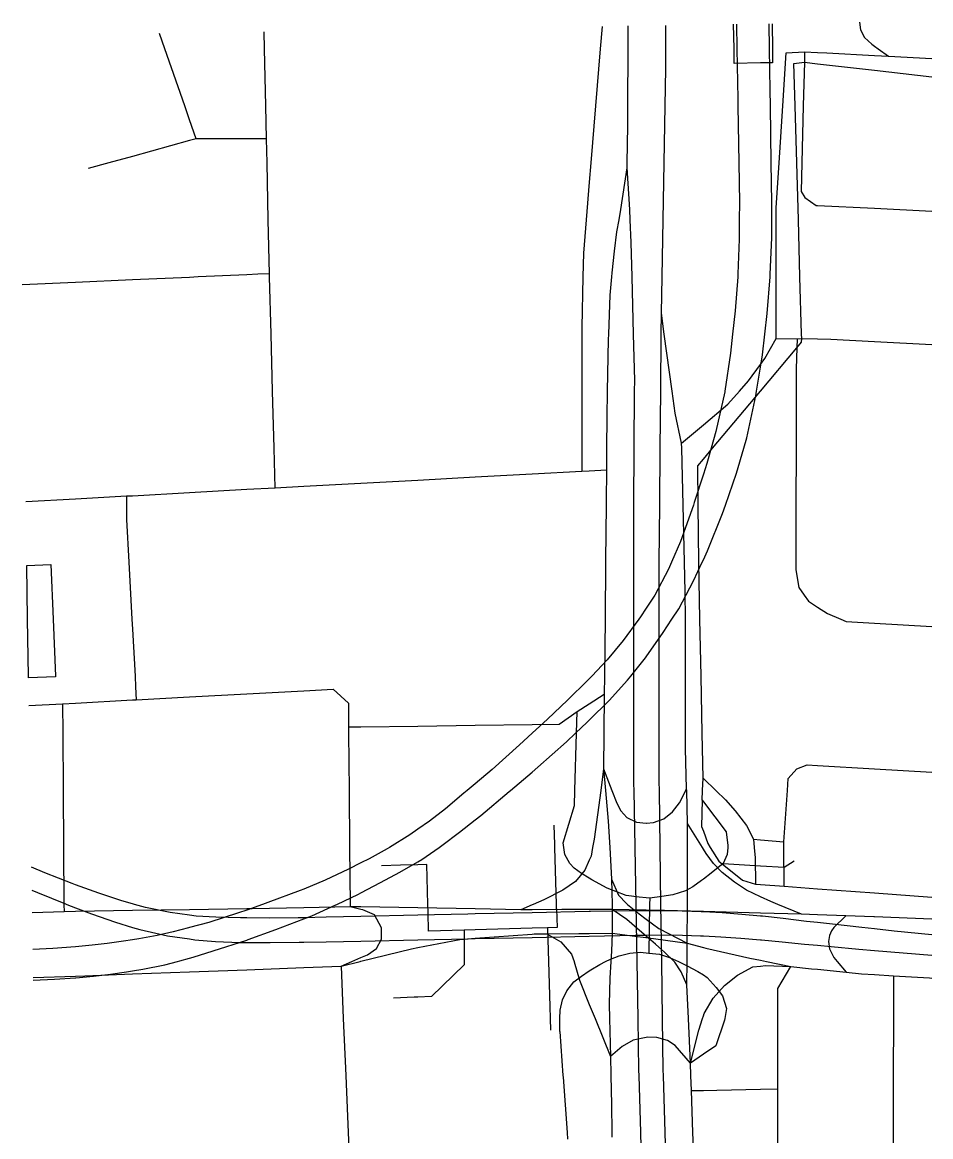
# Model space of a CAD drawing. Header units: inches. Extents: x 2 to 961, y 2 to 1072.
# Drawn here: x 2 to 479, y 478 to 1064 of the extents above; entities that cross this region are included whole.
import ezdxf

# ---------------------------------------------------------------- set-up
doc = ezdxf.new("R2010")
doc.units = ezdxf.units.IN
doc.header["$MEASUREMENT"] = 0
for name, color, linetype, true_color in [('buildings', 7, 'Continuous', 0xffffff), ('major_roads', 7, 'Continuous', 0xffffff), ('minor_roads', 7, 'Continuous', 0xffffff), ('parks', 7, 'Continuous', 0xffffff), ('paths', 7, 'Continuous', 0xffffff), ('railways', 7, 'Continuous', 0xffffff)]:
    doc.layers.add(name, color=color, linetype=linetype, true_color=true_color)

msp = doc.modelspace()

# ---------------------------------------------------------------- linework, layer by layer
at = {"layer": 'buildings'}
for points in [[(376.11, 1050, 15), (375.91, 1062.89, 14.74)], [(396.07, 1063.21, 13.52), (396.27, 1050, 13.92)], [(376.23, 1042.33, 15.39), (376.11, 1050, 15)], [(396.27, 1050, 13.92), (396.39, 1042.64, 14.32)], [(390, 1042.54, 14.48), (376.23, 1042.33, 15.39)], [(396.39, 1042.64, 14.32), (390, 1042.54, 14.48)]]:
    msp.add_polyline3d(points, dxfattribs=at)
at = {"layer": 'major_roads'}
for points in [[(320.33, 1062.01, 19.94), (320.26, 1050, 20.66)], [(340.26, 1050, 18.08), (340.24, 1062.32, 17.63)], [(442.06, 1063.94, 12.95), (442.5, 1060.05, 13.23)], [(442.5, 1060.05, 13.23), (444.66, 1055.89, 13.58)], [(444.66, 1055.89, 13.58), (448.45, 1052.5, 13.93)], [(320.26, 1050, 20.66), (320.1, 1020, 23.76)], [(340.28, 1039.41, 18.9), (340.26, 1050, 18.08)], [(448.45, 1052.5, 13.93), (450, 1051.38, 14.06)], [(450, 1051.38, 14.06), (451.89, 1050, 14.36)], [(451.89, 1050, 14.36), (457.3, 1046.06, 15.32)], [(401.72, 1020, 15.57), (403.55, 1047.96, 13.82)], [(403.55, 1047.96, 13.82), (413.06, 1048.34, 13.52)], [(413.06, 1048.34, 13.52), (420, 1048.02, 13.34)], [(420, 1048.02, 13.34), (424.82, 1047.8, 13.52)], [(424.82, 1047.8, 13.52), (450, 1046.45, 14.55)], [(450, 1046.45, 14.55), (457.29, 1046.06, 15.32)], [(457.29, 1046.06, 15.32), (480, 1044.84, 17.72)], [(339.93, 1020, 20.48), (340.28, 1039.41, 18.9)], [(320.1, 1020, 23.76), (320.04, 1009.44, 25.28)], [(339.37, 990, 24.66), (339.93, 1020, 20.48)], [(399.76, 990, 19.08), (401.72, 1020, 15.57)], [(320.04, 1009.44, 25.28), (319.85, 990, 28.08)], [(319.82, 987.44, 28.42), (316.43, 965.49, 31.72)], [(319.85, 990, 28.08), (319.82, 987.44, 28.42)], [(319.82, 987.44, 28.42), (321.22, 965.44, 31.12)], [(338.82, 960, 29.53), (339.37, 990, 24.66)], [(398.21, 966.28, 23.08), (399.76, 990, 19.08)], [(316.43, 965.49, 31.72), (315.49, 960, 32.5)], [(321.22, 965.44, 31.12), (321.42, 960, 31.83)], [(398.22, 960, 24.14), (398.21, 966.28, 23.08)], [(315.49, 960, 32.5), (314.42, 953.77, 32.88)], [(321.42, 960, 31.83), (321.86, 948.19, 32.64)], [(338.27, 930, 33.3), (338.82, 960, 29.53)], [(398.24, 930, 29.04), (398.22, 960, 24.14)], [(314.42, 953.77, 32.88), (313.03, 943.62, 33.37)], [(313.03, 943.62, 33.37), (311.83, 932.2, 33.79)], [(321.86, 948.19, 32.64), (322.33, 930, 33.97)], [(311.83, 932.2, 33.79), (311.64, 930, 33.86)], [(311.64, 930, 33.86), (310.8, 920.4, 33.24)], [(322.33, 930, 33.97), (323.09, 900, 33.33)], [(337.92, 910.99, 33.91), (338.27, 930, 33.3)], [(398.27, 900, 31.96), (398.24, 930, 29.04)], [(310.8, 920.4, 33.24), (310.05, 900, 31.86)], [(337.83, 900, 34.25), (337.92, 910.99, 33.91)], [(339.43, 900, 34.27), (337.92, 910.99, 33.91)], [(309.94, 897.15, 31.51), (309.49, 870, 28.25)], [(310.05, 900, 31.86), (309.94, 897.15, 31.51)], [(323.09, 900, 33.33), (323.72, 875.47, 30.91)], [(337.57, 870, 32.13), (337.83, 900, 34.25)], [(343.54, 870, 32.78), (339.43, 900, 34.27)], [(392.28, 887.16, 33.14), (398.27, 897.65, 32.08)], [(398.27, 897.65, 32.08), (398.27, 900, 31.96)], [(398.28, 897.65, 32.08), (409.2, 897.55, 31.27)], [(409.2, 897.55, 31.27), (411.66, 897.61, 31.08)], [(411.66, 897.61, 31.08), (420, 897.41, 30.46)], [(420, 897.41, 30.46), (427.02, 897.23, 30.07)], [(427.02, 897.23, 30.07), (450, 896.02, 28.73)], [(450, 896.02, 28.73), (480, 894.43, 27.67)], [(390, 884.03, 33.52), (392.28, 887.16, 33.14)], [(383.71, 875.39, 34.16), (390, 884.03, 33.52)], [(323.72, 875.47, 30.91), (323.69, 870, 30.35)], [(378.9, 870, 34.45), (383.71, 875.39, 34.16)], [(309.49, 870, 28.25), (309.26, 856.34, 26.55)], [(323.69, 870, 30.35), (323.51, 840, 26.18)], [(337.32, 840, 28.1), (337.57, 870, 32.13)], [(345.13, 858.41, 31.57), (343.54, 870, 32.78)], [(372.78, 863.15, 34.09), (378.9, 870, 34.45)], [(360, 852.28, 32.92), (372.78, 863.15, 34.09)], [(309.26, 856.34, 26.55), (309.1, 840, 24.54)], [(348.56, 842.54, 30.21), (345.13, 858.41, 31.57)], [(348.56, 842.54, 30.21), (360, 852.28, 32.92)], [(309.1, 840, 24.54), (309, 828.4, 23)], [(323.51, 840, 26.18), (323.34, 810, 21.3)], [(337.07, 810, 22.82), (337.32, 840, 28.1)], [(348.62, 840, 29.93), (348.56, 842.54, 30.21)], [(349.37, 810, 24.9), (348.62, 840, 29.93)], [(309, 828.4, 23), (308.96, 812.26, 20.88)], [(308.93, 810, 20.58), (308.61, 780.94, 17.09)], [(308.96, 812.26, 20.88), (308.93, 810, 20.58)], [(323.34, 810, 21.3), (323.29, 802.17, 20.06)], [(336.81, 780, 17.17), (337.07, 810, 22.82)], [(350.12, 780, 18.81), (349.37, 810, 24.9)], [(323.29, 802.17, 20.06), (323.3, 780, 16.54)], [(308.6, 780, 16.98), (308.3, 750, 14.17)], [(308.61, 780.94, 17.09), (308.6, 780, 16.98)], [(323.3, 780, 16.54), (323.31, 750, 12.86)], [(336.79, 776.62, 16.67), (336.81, 780, 17.17)], [(350.51, 764.44, 16.17), (350.12, 780, 18.81)], [(336.79, 750, 12.74), (336.79, 776.62, 16.67)], [(350.56, 750, 13.69), (350.51, 764.44, 16.17)], [(308.3, 750, 14.17), (308, 720, 12.13)], [(323.31, 750, 12.86), (323.32, 720, 10.35)], [(336.81, 720, 9.89), (336.79, 750, 12.74)], [(350.66, 720, 10.51), (350.56, 750, 13.69)], [(308, 720, 12.13), (307.91, 710.51, 11.56)], [(323.32, 720, 10.35), (323.33, 690, 9.07)], [(336.82, 690, 8.23), (336.81, 720, 9.89)], [(350.59, 690, 7.61), (350.66, 719.38, 10.45)], [(350.66, 719.38, 10.45), (350.66, 720, 10.51)], [(307.91, 710.51, 11.56), (307.73, 690, 10.33)], [(307.73, 690, 10.33), (307.58, 671.33, 10.23)], [(323.33, 690, 9.07), (323.34, 663.5, 7.66)], [(336.83, 664.53, 7.43), (336.82, 690, 8.23)], [(350.57, 681.92, 8.04), (350.59, 690, 7.61)], [(351.2, 660.96, 9.23), (350.57, 681.92, 8.04)], [(307.58, 671.33, 10.23), (306.05, 660, 10.43)], [(307.58, 671.33, 10.23), (308.59, 660, 9.99)], [(307.58, 671.33, 10.23), (311.92, 660, 9.42)], [(323.34, 663.5, 7.66), (323.4, 660, 7.46)], [(336.89, 660, 7.29), (336.83, 664.53, 7.43)], [(306.05, 660, 10.43), (302.6, 634.37, 14.63)], [(308.59, 660, 9.99), (310.04, 643.73, 12.41)], [(311.92, 660, 9.42), (314.5, 653.27, 10.18)], [(323.4, 660, 7.46), (323.92, 630, 13.58)], [(337.29, 630, 18.27), (336.89, 660, 7.29)], [(347.39, 653.44, 12.39), (350.71, 660, 9.21)], [(350.71, 660, 9.21), (351.2, 660.96, 9.23)], [(351.23, 660, 9.28), (351.2, 660.96, 9.23)], [(351.68, 642.6, 20.43), (351.23, 660, 9.28)], [(314.5, 653.27, 10.18), (316.66, 649.27, 10.59)], [(343.79, 648.78, 13.72), (347.39, 653.44, 12.39)], [(316.66, 649.27, 10.59), (319.76, 645.76, 10.85)], [(319.76, 645.76, 10.85), (324.88, 643.26, 10.72)], [(333.76, 643.14, 11.87), (339.29, 645.07, 13.63)], [(339.29, 645.07, 13.63), (343.79, 648.78, 13.72)], [(310.04, 643.73, 12.41), (310.79, 630, 14.61)], [(324.88, 643.26, 10.72), (330, 642.75, 10.23)], [(330, 642.75, 10.23), (330.06, 642.74, 10.26)], [(330.06, 642.74, 10.26), (333.76, 643.14, 11.87)], [(351.66, 630, 28.43), (351.68, 642.6, 20.43)], [(359.46, 630, 33.96), (351.68, 642.6, 20.43)], [(302.6, 634.37, 14.63), (301.8, 630, 15.31)], [(301.8, 630, 15.31), (300.97, 625.48, 16.01)], [(310.79, 630, 14.61), (311.71, 613.22, 17.96)], [(323.92, 630, 13.58), (324.44, 600, 21.92)], [(337.7, 600, 23.93), (337.29, 630, 18.27)], [(351.64, 621.37, 27.89), (351.66, 630, 28.43)], [(360, 629.13, 34.16), (359.46, 630, 33.96)], [(361.41, 626.85, 34.94), (360, 629.13, 34.16)], [(300, 623.26, 16.36), (297.74, 618.12, 17.27)], [(300.97, 625.48, 16.01), (300, 623.26, 16.36)], [(351.59, 600, 26.56), (351.64, 621.37, 27.89)], [(365.39, 621.49, 37.17), (361.41, 626.85, 34.94)], [(369.85, 616.77, 39.7), (365.39, 621.49, 37.17)], [(297.74, 618.12, 17.27), (292.78, 612.16, 18.58)], [(376.37, 611.7, 43.47), (369.85, 616.77, 39.7)], [(292.78, 612.16, 18.58), (286.14, 607.49, 19.88)], [(311.71, 613.22, 17.96), (312.03, 600, 20.68)], [(311.71, 613.22, 17.96), (315.34, 604.95, 19.9)], [(382.63, 607.58, 46.94), (376.37, 611.7, 43.47)], [(286.14, 607.49, 19.88), (276.22, 602.39, 21.61)], [(315.34, 604.95, 19.9), (319.53, 600.52, 21.3)], [(390, 604.1, 51.16), (382.63, 607.58, 46.94)], [(395.5, 601.5, 55.08), (390, 604.1, 51.16)], [(150, 598.31, 36.01), (122.95, 597.79, 35.86)], [(174.37, 598.77, 35.75), (150, 598.31, 36.01)], [(180, 597.4, 35.83), (174.37, 598.77, 35.75)], [(180, 598.68, 35.71), (174.37, 598.77, 35.75)], [(210, 598.16, 33.51), (180, 598.68, 35.71)], [(240, 597.64, 28.72), (210, 598.16, 33.51)], [(270, 599.76, 22.61), (264.01, 597.22, 24.12)], [(270.57, 600, 22.52), (270, 599.76, 22.61)], [(276.22, 602.39, 21.61), (270.57, 600, 22.52)], [(312.03, 600, 20.68), (312.1, 597.4, 20.91)], [(319.53, 600.52, 21.3), (320.18, 600, 21.5)], [(320.18, 600, 21.5), (326.24, 595.13, 22.38)], [(324.44, 600, 21.92), (324.96, 570, 23.78)], [(338.11, 570, 26.15), (337.7, 600, 23.93)], [(351.55, 579.68, 28.71), (351.59, 600, 26.56)], [(399.18, 600, 58.08), (395.5, 601.5, 55.08)], [(411.55, 594.93, 64.75), (399.18, 600, 58.08)], [(24.01, 596.13, 30.8), (7.3, 595.56, 28.94)], [(30, 596.23, 31.46), (24.01, 596.13, 30.8)], [(60, 596.74, 34.22), (30, 596.23, 31.46)], [(90, 597.24, 35.56), (60, 596.74, 34.22)], [(120, 597.74, 35.84), (90, 597.24, 35.56)], [(122.95, 597.79, 35.86), (120, 597.74, 35.84)], [(181.09, 597.13, 35.78), (180, 597.4, 35.83)], [(187.14, 594.55, 35.6), (181.09, 597.13, 35.78)], [(190.86, 587.78, 36.06), (187.14, 594.55, 35.6)], [(264.01, 597.22, 24.12), (240, 597.64, 28.72)], [(270, 597.23, 22.95), (264.01, 597.22, 24.12)], [(285.65, 597.27, 21.3), (270, 597.23, 22.95)], [(300, 597.34, 19.77), (285.65, 597.27, 21.3)], [(312.1, 597.4, 20.91), (300, 597.34, 19.77)], [(312.1, 597.4, 20.91), (312.09, 584.85, 21.97)], [(330, 597.03, 22.62), (312.1, 597.4, 20.91)], [(319.83, 592.04, 22.02), (312.1, 597.4, 20.91)], [(326.38, 586.36, 22.9), (319.83, 592.04, 22.02)], [(326.24, 595.13, 22.38), (330, 592.29, 22.86)], [(339.5, 596.83, 24.51), (330, 597.03, 22.62)], [(330, 592.29, 22.86), (336.61, 587.31, 24.58)], [(360, 596.29, 28.63), (339.5, 596.83, 24.51)], [(390, 595.5, 47.88), (360, 596.29, 28.63)], [(411.55, 594.93, 64.75), (390, 595.5, 47.88)], [(420, 594.62, 71.06), (411.55, 594.93, 64.75)], [(434.82, 594.07, 70.57), (420, 594.62, 71.06)], [(434.82, 594.07, 70.57), (428.58, 587.92, 64.05)], [(449.6, 593.53, 70.37), (434.82, 594.07, 70.57)], [(450, 593.51, 70.36), (449.6, 593.53, 70.37)], [(480, 592.29, 71.57), (450, 593.51, 70.36)], [(190.83, 581.83, 36.7), (190.86, 587.78, 36.06)], [(330, 583.27, 23.32), (326.38, 586.36, 22.9)], [(336.61, 587.31, 24.58), (351.55, 579.68, 28.71)], [(427.37, 586.19, 62.06), (426.31, 583.75, 59.25)], [(428.58, 587.92, 64.05), (427.37, 586.19, 62.06)], [(188.14, 576.91, 37.38), (190.83, 581.83, 36.7)], [(210, 577.33, 36.17), (231.92, 581.61, 32.19)], [(231.92, 581.61, 32.19), (240, 582.21, 30.84)], [(240, 582.21, 30.84), (270, 584.41, 24.67)], [(270, 584.41, 24.67), (271.01, 584.49, 24.54)], [(271.01, 584.49, 24.54), (277.8, 584.54, 23.74)], [(277.8, 584.54, 23.74), (294.46, 584.66, 21.79)], [(277.8, 584.54, 23.74), (285.11, 580.33, 23.4)], [(285.11, 580.33, 23.4), (290.64, 573.93, 23.47)], [(294.46, 584.66, 21.79), (300, 584.72, 21.14)], [(300, 584.72, 21.14), (312.09, 584.85, 21.97)], [(312.09, 584.85, 21.97), (311.68, 575.41, 22.75)], [(312.09, 584.85, 21.97), (323.96, 583.4, 22.9)], [(323.96, 583.4, 22.9), (329.68, 582.59, 23.33)], [(329.68, 582.59, 23.33), (330, 582.55, 23.35)], [(334.84, 579.13, 24.7), (330, 583.27, 23.32)], [(330, 582.55, 23.35), (351.55, 579.68, 28.71)], [(426.31, 583.75, 59.25), (425.77, 580.56, 55.65)], [(425.77, 580.56, 55.65), (426.24, 576.73, 51.6)], [(180, 570.1, 38.46), (206.67, 576.68, 36.43)], [(183.41, 573.58, 37.96), (188.14, 576.91, 37.38)], [(206.67, 576.68, 36.43), (210, 577.33, 36.17)], [(311.68, 575.41, 22.75), (311.38, 570, 23.2)], [(339.79, 574.68, 26.25), (334.84, 579.13, 24.7)], [(344.59, 570, 27.88), (339.79, 574.68, 26.25)], [(351.47, 570, 29.71), (351.55, 579.68, 28.71)], [(351.55, 579.68, 28.71), (360, 577.4, 31.04)], [(360, 577.4, 31.04), (361.34, 577.04, 31.54)], [(361.34, 577.04, 31.54), (384.43, 571.73, 37.88)], [(426.24, 576.73, 51.6), (427.3, 574.48, 49.52)], [(427.3, 574.48, 49.52), (428.62, 572.12, 47.52)], [(169.57, 567.53, 38.41), (175.21, 570, 38.39)], [(169.57, 567.53, 38.41), (179.58, 570, 38.46)], [(175.21, 570, 38.39), (180, 572.09, 38.27)], [(179.58, 570, 38.46), (180, 570.1, 38.46)], [(180, 572.09, 38.27), (183.41, 573.58, 37.96)], [(290.64, 573.93, 23.47), (292.08, 570, 23.74)], [(292.08, 570, 23.74), (292.15, 569.82, 23.75)], [(292.15, 569.82, 23.75), (294.85, 560.15, 24.27)], [(311.38, 570, 23.2), (310.89, 561.29, 24.01)], [(324.96, 570, 23.78), (325.49, 540, 26.66)], [(338.52, 540, 30.12), (338.11, 570, 26.15)], [(344.97, 569.63, 28.04), (344.59, 570, 27.88)], [(348.33, 564.6, 29.78), (344.97, 569.63, 28.04)], [(351.36, 557.72, 31.89), (351.47, 570, 29.71)], [(384.43, 571.73, 37.88), (390, 570.62, 38.87)], [(390, 570.62, 38.87), (393.14, 570, 38.95)], [(393.14, 570, 38.95), (405.91, 567.46, 40.71)], [(428.62, 572.12, 47.52), (430.37, 570, 46.06)], [(430.37, 570, 46.06), (435, 564.41, 45.93)], [(34.96, 562.54, 31.87), (60, 563.47, 33.87)], [(60, 563.47, 33.87), (90, 564.58, 35.52)], [(90, 564.58, 35.52), (120, 565.7, 36.65)], [(120, 565.7, 36.65), (150, 566.81, 38.05)], [(150, 566.81, 38.05), (150.1, 566.82, 38.05)], [(150.1, 566.82, 38.05), (169.57, 567.53, 38.41)], [(351.36, 557.72, 31.89), (348.33, 564.6, 29.78)], [(371.01, 557.36, 38.06), (377.98, 562.86, 38.36)], [(377.98, 562.86, 38.36), (386.02, 567.12, 38.88)], [(386.02, 567.12, 38.88), (390, 567.63, 39.62)], [(390, 567.63, 39.62), (392.56, 567.96, 39.67)], [(392.56, 567.96, 39.67), (405.91, 567.46, 40.71)], [(405.91, 567.46, 40.71), (416.9, 566.23, 41.5)], [(416.9, 566.23, 41.5), (420, 565.92, 41.65)], [(420, 565.92, 41.65), (435, 564.4, 45.93)], [(435, 564.4, 45.93), (443.08, 563.58, 47.73)], [(443.08, 563.58, 47.73), (450, 563.15, 49.2)], [(450, 563.15, 49.2), (459.89, 562.53, 51.58)], [(7.84, 561.59, 28.89), (30, 562.37, 31.48)], [(30, 562.37, 31.48), (34.96, 562.54, 31.87)], [(294.85, 560.15, 24.27), (300, 547.48, 24.87)], [(310.89, 561.29, 24.01), (310.51, 547.6, 25.3)], [(352.15, 540, 35.37), (351.36, 557.72, 31.89)], [(365.08, 550.65, 37.9), (371.01, 557.36, 38.06)], [(459.89, 562.53, 51.58), (478.91, 561.33, 56.15)], [(478.91, 561.33, 56.15), (480, 561.28, 56.42)], [(300, 547.48, 24.87), (303.04, 540, 25.71)], [(310.51, 547.6, 25.3), (310.68, 540, 26.03)], [(360.41, 542.71, 37.98), (365.08, 550.65, 37.9)], [(303.04, 540, 25.71), (311.14, 520.1, 27.83)], [(310.68, 540, 26.03), (311.14, 520.1, 27.83)], [(325.49, 540, 26.66), (325.96, 512.77, 29.85)], [(338.88, 512.92, 34.13), (338.52, 540, 30.12)], [(353.19, 516.61, 39.83), (352.15, 540, 35.37)], [(357.57, 533.93, 38.56), (359.53, 540, 38.21)], [(359.53, 540, 38.21), (360, 541.45, 38.08)], [(360, 541.45, 38.08), (360.41, 542.71, 37.98)], [(353.19, 516.61, 39.83), (357.57, 533.93, 38.56)], [(323.08, 528.58, 27.82), (317.33, 525.29, 27.79)], [(330, 529.98, 28.09), (323.08, 528.58, 27.82)], [(330.84, 530.15, 28.4), (330, 529.98, 28.09)], [(335.54, 530.03, 30.33), (330.84, 530.15, 28.4)], [(341.21, 528.45, 32.87), (335.54, 530.03, 30.33)], [(345.09, 525.75, 34.88), (341.21, 528.45, 32.87)], [(317.33, 525.29, 27.79), (311.14, 520.1, 27.83)], [(353.19, 516.61, 39.83), (345.09, 525.75, 34.88)], [(311.14, 520.1, 27.83), (311.34, 510.16, 28.74)], [(353.44, 510, 41.09), (353.19, 516.61, 39.83)], [(311.34, 510.16, 28.74), (311.34, 510, 28.75)], [(311.34, 510, 28.75), (311.63, 494.8, 30.37)], [(325.96, 512.77, 29.85), (326.04, 510, 30.18)], [(326.04, 510, 30.18), (326.87, 480, 34.78)], [(338.97, 510, 34.59), (338.88, 512.92, 34.13)], [(339.85, 480, 40.23), (338.97, 510, 34.59)], [(353.73, 502.1, 42.76), (353.44, 510, 41.09)], [(354.53, 480, 47.47), (353.73, 502.1, 42.76)], [(311.63, 494.8, 30.37), (311.86, 480, 31.97)], [(311.86, 480, 31.97), (311.9, 477.65, 32.17)], [(326.87, 480, 34.78), (327.7, 450, 38.81)], [(340.73, 450, 45.06), (339.85, 480, 40.23)], [(354.82, 472.09, 48.88), (354.53, 480, 47.47)]]:
    msp.add_polyline3d(points, dxfattribs=at)
at = {"layer": 'minor_roads'}
for points in [[(76.98, 1050, 27.3), (74.16, 1058.11, 27.08)], [(129.43, 1050, 28.6), (129.24, 1058.98, 28.62)], [(87.42, 1020, 27.46), (76.98, 1050, 27.3)], [(130.06, 1020, 28.35), (129.43, 1050, 28.6)], [(413.06, 1048.34, 13.52), (413.05, 1042.92, 13.9)], [(413.05, 1042.92, 13.9), (412.48, 1020, 15.54)], [(90, 1012.57, 27.42), (87.42, 1020, 27.46)], [(130.43, 1002.67, 27.8), (130.06, 1020, 28.35)], [(412.48, 1020, 15.54), (411.73, 990, 19.03)], [(93.45, 1002.64, 27.3), (90, 1012.57, 27.42)], [(93.45, 1002.64, 27.3), (90, 1001.69, 27.26)], [(120, 1002.66, 27.54), (93.45, 1002.64, 27.3)], [(130.43, 1002.67, 27.8), (120, 1002.66, 27.54)], [(130.7, 990, 27.39), (130.43, 1002.67, 27.8)], [(90, 1001.69, 27.26), (60, 993.43, 26.69)], [(60, 993.43, 26.69), (47.53, 990, 26.46)], [(47.53, 990, 26.46), (36.65, 987.01, 26.36)], [(131.33, 960, 25.99), (130.7, 990, 27.39)], [(411.73, 990, 19.03), (411.35, 974.91, 21.64)], [(411.35, 974.91, 21.64), (413.3, 971.85, 22.17)], [(413.3, 971.85, 22.17), (419.35, 967.66, 22.91)], [(419.35, 967.66, 22.91), (420, 967.63, 22.92)], [(420, 967.63, 22.92), (450, 966.15, 25.37)], [(450, 966.15, 25.37), (480, 964.68, 28.36)], [(131.93, 931.67, 25.29), (131.33, 960, 25.99)], [(30, 927.13, 28.88), (2.07, 925.89, 30.92)], [(60, 928.47, 27.17), (30, 927.13, 28.88)], [(90, 929.8, 25.89), (60, 928.47, 27.17)], [(94.46, 930, 25.78), (90, 929.8, 25.89)], [(120, 931.14, 25.24), (94.46, 930, 25.78)], [(125.91, 931.4, 25.26), (120, 931.14, 25.24)], [(131.93, 931.67, 25.29), (125.91, 931.4, 25.26)], [(131.97, 930, 25.25), (131.93, 931.67, 25.29)], [(132.78, 900, 26.04), (131.97, 930, 25.25)], [(133.58, 870, 28.13), (132.78, 900, 26.04)], [(409.2, 897.55, 31.27), (409.13, 892.76, 31.48)], [(409.13, 892.76, 31.48), (408.75, 881.7, 32.01)], [(408.75, 881.7, 32.01), (408.74, 870, 32.53)], [(134.38, 840, 29.91), (133.58, 870, 28.13)], [(408.74, 868.6, 32.56), (408.7, 840, 33.1)], [(408.74, 870, 32.53), (408.74, 868.6, 32.56)], [(134.94, 818.99, 30.14), (134.38, 840, 29.91)], [(408.7, 840, 33.1), (408.66, 810, 32.62)], [(296.19, 827.66, 22.17), (270, 826.25, 22.44)], [(300, 827.88, 22.14), (296.19, 827.66, 22.17)], [(309, 828.4, 23), (300, 827.88, 22.14)], [(180, 821.41, 29.18), (150, 819.8, 30.21)], [(210, 823.03, 27), (180, 821.41, 29.18)], [(240, 824.64, 24.44), (210, 823.03, 27)], [(270, 826.25, 22.44), (240, 824.64, 24.44)], [(60, 814.81, 29.24), (56.84, 814.64, 29.32)], [(90, 816.49, 29.42), (60, 814.81, 29.24)], [(120, 818.16, 30.06), (90, 816.49, 29.42)], [(134.94, 818.99, 30.14), (120, 818.16, 30.06)], [(150, 819.8, 30.21), (134.94, 818.99, 30.14)], [(30, 813.14, 30.02), (3.88, 811.68, 31.36)], [(56.84, 814.64, 29.32), (30, 813.14, 30.02)], [(408.66, 810, 32.62), (408.62, 780, 30.4)], [(408.62, 780, 30.4), (408.62, 775.9, 29.83)], [(408.62, 775.9, 29.83), (410.19, 766.69, 28.91)], [(410.19, 766.69, 28.91), (413.01, 762.6, 29.02)], [(413.01, 762.6, 29.02), (415.16, 759.47, 29.15)], [(415.16, 759.47, 29.15), (420, 756.36, 29.99)], [(420, 756.36, 29.99), (425.25, 752.99, 30.14)], [(425.25, 752.99, 30.14), (432.18, 750, 30.64)], [(432.18, 750, 30.64), (435, 748.78, 30.88)], [(435, 748.78, 30.88), (450, 747.92, 32.52)], [(450, 747.92, 32.52), (480, 746.2, 29.32)], [(90, 709.13, 25.66), (120, 710.74, 26.66)], [(120, 710.74, 26.66), (150, 712.34, 26.85)], [(150, 712.34, 26.85), (165.49, 713.17, 26.11)], [(165.49, 713.17, 26.11), (173.46, 705.91, 25.72)], [(300, 705.55, 12.04), (307.91, 710.51, 11.56)], [(5.57, 704.61, 26.89), (23.18, 705.55, 26.31)], [(23.18, 705.55, 26.31), (30, 705.92, 26.08)], [(23.18, 705.55, 26.31), (23.3, 690, 25.87)], [(30, 705.92, 26.08), (60, 707.53, 25.48)], [(60, 707.53, 25.48), (61.98, 707.63, 25.49)], [(61.98, 707.63, 25.49), (90, 709.13, 25.66)], [(173.46, 705.91, 25.72), (173.44, 693.38, 25.72)], [(293.58, 701.53, 12.78), (300, 705.55, 12.04)], [(284.12, 694.81, 13.83), (293.58, 701.53, 12.78)], [(173.44, 693.38, 25.72), (180, 693.46, 25.45)], [(173.44, 693.38, 25.72), (173.48, 690, 25.72)], [(180, 693.46, 25.45), (210, 693.85, 22.74)], [(210, 693.85, 22.74), (240, 694.24, 19.62)], [(240, 694.24, 19.62), (270, 694.62, 16.08)], [(270, 694.62, 16.08), (284.12, 694.81, 13.83)], [(23.3, 690, 25.87), (23.53, 660, 27.21)], [(173.48, 690, 25.72), (173.77, 660, 27.83)], [(414.53, 673.5, 39.84), (420, 673.16, 42.81)], [(420, 673.16, 42.81), (450, 671.34, 39.98)], [(450, 671.34, 39.98), (480, 669.51, 35.6)], [(23.53, 660, 27.21), (23.75, 630, 29.74)], [(173.77, 660, 27.83), (174.07, 630, 31.74)], [(23.75, 630, 29.74), (23.98, 600, 30.79)], [(174.07, 630, 31.74), (174.36, 600, 35.64)], [(23.98, 600, 30.79), (24.01, 596.13, 30.8)], [(174.36, 600, 35.64), (174.37, 598.77, 35.75)], [(169.57, 567.53, 38.41), (170.77, 540, 39.65)], [(459.89, 557.62, 47.75), (459.85, 540, 33.95)], [(459.89, 562.53, 51.58), (459.89, 557.62, 47.75)], [(170.77, 540, 39.65), (172.08, 510, 39.08)], [(459.85, 540, 33.95), (459.78, 510, 30.4)], [(172.08, 510, 39.08), (172.27, 505.62, 38.8)], [(459.78, 510, 30.4), (459.7, 480, 26.48)], [(172.27, 505.62, 38.8), (173.38, 480, 37.2)], [(353.73, 502.1, 42.76), (360, 502.24, 45.62)], [(360, 502.24, 45.62), (367.09, 502.39, 49.25)], [(367.09, 502.39, 49.25), (390, 502.9, 60.96)], [(390, 502.9, 60.96), (399.1, 503.11, 56.73)], [(173.38, 480, 37.2), (174.63, 451.14, 36.52)], [(459.7, 480, 26.48), (459.63, 450, 24.13)]]:
    msp.add_polyline3d(points, dxfattribs=at)
at = {"layer": 'parks'}
for points in [[(4.41, 778.22, 30.48), (17.13, 778.73, 29.92)], [(4.85, 750, 29.45), (4.41, 778.22, 30.48)], [(17.13, 778.73, 29.92), (18.28, 750, 28.74)], [(5.33, 720, 27.5), (4.85, 750, 29.45)], [(18.28, 750, 28.74), (19.47, 720, 26.88)], [(5.34, 719.1, 27.46), (5.33, 720, 27.5)], [(19.49, 719.66, 26.87), (5.34, 719.1, 27.46)], [(19.47, 720, 26.88), (19.49, 719.66, 26.87)]]:
    msp.add_polyline3d(points, dxfattribs=at)
at = {"layer": 'paths'}
for points in [[(306.79, 1061.79, 21.85), (305.82, 1050, 22.92)], [(305.82, 1050, 22.92), (303.33, 1020, 26.98)], [(407.6, 1042.21, 14.08), (413.05, 1042.92, 13.9)], [(408.23, 1020, 15.55), (407.6, 1042.21, 14.08)], [(413.05, 1042.92, 13.9), (420, 1042.12, 13.8)], [(420, 1042.12, 13.8), (450, 1038.69, 15.39)], [(450, 1038.69, 15.39), (480, 1035.25, 18.63)], [(303.33, 1020, 26.98), (300.84, 990, 31.64)], [(409.07, 990, 19.04), (408.23, 1020, 15.55)], [(300.84, 990, 31.64), (300, 979.81, 32.62)], [(409.91, 960, 24.2), (409.07, 990, 19.04)], [(300, 979.81, 32.62), (298.36, 960, 34.22)], [(298.36, 960, 34.22), (296.91, 942.57, 33.76)], [(410.75, 930, 28.9), (409.91, 960, 24.2)], [(296.91, 942.57, 33.76), (296.66, 930, 33.41)], [(296.66, 930, 33.41), (296.12, 903.5, 30.6)], [(411.59, 900, 30.98), (410.75, 930, 28.9)], [(296.12, 903.5, 30.6), (296.13, 900, 30.24)], [(296.13, 900, 30.24), (296.15, 870, 26.54)], [(411.66, 897.61, 31.08), (411.59, 900, 30.98)], [(411.59, 895.68, 31.17), (411.66, 897.61, 31.08)], [(390.03, 870, 34.36), (409.13, 892.76, 31.48)], [(409.13, 892.76, 31.48), (411.59, 895.68, 31.17)], [(296.15, 870, 26.54), (296.18, 840, 23.42)], [(364.85, 840, 32.13), (390, 869.97, 34.36)], [(390, 869.97, 34.36), (390.03, 870, 34.36)], [(296.18, 840, 23.42), (296.19, 827.66, 22.17)], [(360, 834.22, 30.79), (364.85, 840, 32.13)], [(357.05, 830.71, 29.71), (360, 834.22, 30.79)], [(357.26, 810, 26.23), (357.05, 830.71, 29.71)], [(56.84, 814.64, 29.32), (56.86, 810, 29.25)], [(56.86, 810, 29.25), (56.91, 802.44, 29.13)], [(357.57, 780, 19.72), (357.26, 810, 26.23)], [(56.91, 802.44, 29.13), (58.11, 780, 28.75)], [(58.11, 780, 28.75), (59.72, 750, 27.77)], [(358.16, 750, 14.21), (357.57, 780, 19.72)], [(59.72, 750, 27.77), (60, 744.8, 27.46)], [(60, 744.8, 27.46), (61.33, 720, 25.99)], [(358.75, 720, 10.88), (358.16, 750, 14.21)], [(61.33, 720, 25.99), (61.63, 714.39, 25.76)], [(359.34, 690, 7.22), (358.75, 720, 10.88)], [(61.63, 714.39, 25.76), (61.98, 707.63, 25.49)], [(293.28, 690, 12.04), (293.58, 701.53, 12.78)], [(292.52, 660, 12.43), (293.28, 690, 12.04)], [(359.81, 666.42, 9.78), (359.34, 690, 7.22)], [(404.63, 666.3, 39.76), (409.13, 671.34, 38.62)], [(409.13, 671.34, 38.62), (414.53, 673.5, 39.84)], [(359.54, 660, 10.44), (359.81, 666.42, 9.78)], [(359.81, 666.42, 9.78), (360, 666.23, 9.82)], [(360, 666.23, 9.82), (366.5, 660, 16.13)], [(404.18, 660, 43.79), (404.63, 666.3, 39.76)], [(292.32, 652.06, 13.44), (292.52, 660, 12.43)], [(359.33, 654.77, 14.5), (359.54, 660, 10.44)], [(366.5, 660, 16.13), (371.69, 655.02, 24.66)], [(402.24, 632.92, 63.11), (404.18, 660, 43.79)], [(286.25, 632.49, 16.48), (292.32, 652.06, 13.44)], [(359.33, 654.77, 14.5), (359.07, 641.07, 25.08)], [(359.33, 654.77, 14.5), (360, 653.89, 15.35)], [(360, 653.89, 15.35), (372.04, 638.26, 38.56)], [(371.69, 655.02, 24.66), (376.78, 649.29, 33.78)], [(376.78, 649.29, 33.78), (382.74, 641.51, 45.45)], [(281.89, 631.49, 17.02), (281.59, 641.75, 15.9)], [(359.07, 641.07, 25.08), (360, 638.5, 27.59)], [(382.74, 641.51, 45.45), (386.39, 634.32, 54.68)], [(360, 638.5, 27.59), (362.3, 632.11, 34.74)], [(372.04, 638.26, 38.56), (372.88, 631.07, 45.15)], [(386.39, 634.32, 54.68), (390, 634, 58.19)], [(386.39, 634.32, 54.68), (386.74, 630, 58.58)], [(390, 634, 58.19), (402.24, 632.92, 63.11)], [(281.93, 630, 17.19), (281.89, 631.49, 17.02)], [(282.81, 600, 21.26), (281.93, 630, 17.19)], [(286.61, 630, 16.74), (286.25, 632.49, 16.48)], [(287.14, 626.21, 17.21), (286.61, 630, 16.74)], [(362.3, 632.11, 34.74), (363.61, 630, 37.61)], [(363.61, 630, 37.61), (368.06, 622.83, 39.8)], [(372.78, 630, 45.93), (372.46, 626.35, 44.59)], [(372.88, 631.07, 45.15), (372.78, 630, 45.93)], [(386.74, 630, 58.58), (387.17, 624.61, 56.91)], [(402.26, 630, 65.3), (402.24, 632.92, 63.11)], [(402.38, 609.57, 62.43), (402.26, 630, 65.3)], [(289.73, 621.47, 17.61), (287.14, 626.21, 17.21)], [(292.08, 619.13, 17.69), (289.73, 621.47, 17.61)], [(370.36, 621.61, 41.44), (364.16, 616.44, 34.95)], [(368.06, 622.83, 39.8), (380.57, 612.75, 47.13)], [(372.46, 626.35, 44.59), (370.36, 621.61, 41.44)], [(370.36, 621.61, 41.44), (390, 620.4, 57.69)], [(387.17, 624.61, 56.91), (387.3, 610.69, 51.69)], [(402.43, 619.63, 63.89), (407.77, 623.01, 66.78)], [(200.89, 620.59, 30.91), (190.86, 620.3, 31.88)], [(210, 620.86, 30.03), (200.89, 620.59, 30.91)], [(214.6, 620.99, 29.23), (210, 620.86, 30.03)], [(215.22, 600, 32.42), (214.6, 620.99, 29.23)], [(295.98, 616.3, 17.69), (292.08, 619.13, 17.69)], [(300, 613.84, 17.62), (295.98, 616.3, 17.69)], [(364.16, 616.44, 34.95), (360, 613.29, 30.9)], [(390, 620.4, 57.69), (402.43, 619.63, 63.89)], [(301.45, 612.96, 17.78), (300, 613.84, 17.62)], [(309.44, 608.66, 18.78), (301.45, 612.96, 17.78)], [(359.05, 612.57, 30.36), (354.42, 609.29, 28.12)], [(360, 613.29, 30.9), (359.05, 612.57, 30.36)], [(380.57, 612.75, 47.13), (387.3, 610.69, 51.69)], [(387.3, 610.69, 51.69), (390, 610.49, 53.72)], [(390, 610.49, 53.72), (402.38, 609.57, 62.43)], [(402.38, 609.57, 62.43), (420, 608.28, 75.64)], [(313.97, 606.84, 19.39), (309.44, 608.66, 18.78)], [(319.49, 604.79, 20.23), (313.97, 606.84, 19.39)], [(326.25, 603.8, 21), (319.49, 604.79, 20.23)], [(330, 603.47, 21.39), (326.25, 603.8, 21)], [(338.15, 604.24, 23.29), (331.81, 603.32, 21.88)], [(344.02, 605.13, 24.77), (338.15, 604.24, 23.29)], [(350.68, 607.16, 26.71), (344.02, 605.13, 24.77)], [(354.42, 609.29, 28.12), (350.68, 607.16, 26.71)], [(420, 608.28, 75.64), (450, 606.08, 71.77)], [(450, 606.08, 71.77), (480, 603.88, 71.81)], [(215.34, 595.8, 32.95), (215.22, 600, 32.42)], [(282.88, 597.77, 21.53), (282.81, 600, 21.26)], [(331.81, 603.32, 21.88), (330, 603.47, 21.39)], [(331.75, 600, 22.8), (331.33, 574.41, 24.11)], [(331.81, 603.32, 21.88), (331.75, 600, 22.8)], [(215.62, 585.97, 34.18), (215.34, 595.8, 32.95)], [(282.88, 597.77, 21.53), (283.16, 587.93, 22.7)], [(234.23, 586.52, 31.16), (215.62, 585.97, 34.18)], [(240, 586.68, 30.23), (234.23, 586.52, 31.16)], [(234.23, 586.52, 31.16), (234.37, 580.27, 31.99)], [(270, 587.55, 24.25), (240, 586.68, 30.23)], [(278.02, 587.78, 23.3), (270, 587.55, 24.25)], [(283.16, 587.93, 22.7), (278.02, 587.78, 23.3)], [(278.02, 587.78, 23.3), (278.2, 581.55, 24.07)], [(234.37, 580.27, 31.99), (234.36, 570, 33.38)], [(278.2, 581.55, 24.07), (278.55, 570, 25.49)], [(315.81, 573.01, 23.16), (321.31, 574.45, 23.32)], [(321.31, 574.45, 23.32), (326.77, 574.83, 23.58)], [(326.77, 574.83, 23.58), (330, 574.53, 23.76)], [(330, 574.53, 23.76), (331.33, 574.41, 24.11)], [(331.33, 574.41, 24.11), (336.96, 573.9, 25.58)], [(234.36, 570, 33.38), (234.35, 568.27, 33.48)], [(278.55, 570, 25.49), (279.24, 546.3, 27.12)], [(305.58, 568.49, 23.1), (308.58, 570, 23.08)], [(308.58, 570, 23.08), (311.17, 571.31, 23.08)], [(311.17, 571.31, 23.08), (315.81, 573.01, 23.16)], [(336.96, 573.9, 25.58), (342.19, 572.09, 27.07)], [(342.19, 572.09, 27.07), (346.86, 570, 28.49)], [(346.86, 570, 28.49), (346.99, 569.94, 28.53)], [(346.99, 569.94, 28.53), (351.52, 567.73, 30.14)], [(234.35, 568.27, 33.48), (217.16, 551.6, 37.13)], [(295.91, 562.3, 23.95), (300, 565.11, 23.19)], [(300, 565.11, 23.19), (300.79, 565.65, 23.17)], [(300.79, 565.65, 23.17), (305.58, 568.49, 23.1)], [(351.52, 567.73, 30.14), (357.14, 564.79, 32.28)], [(357.14, 564.79, 32.28), (360, 562.92, 33.5)], [(360, 562.92, 33.5), (362.02, 561.6, 34.34)], [(399.04, 555.84, 43.72), (405.91, 567.46, 40.71)], [(288.22, 554.66, 25.5), (291.99, 559.29, 24.68)], [(291.99, 559.29, 24.68), (295.91, 562.3, 23.95)], [(362.02, 561.6, 34.34), (366.65, 556.41, 36.97)], [(208.03, 551.22, 38.34), (197.1, 550.76, 38.83)], [(210, 551.3, 38.26), (208.03, 551.22, 38.34)], [(217.16, 551.6, 37.13), (210, 551.3, 38.26)], [(285.91, 549.87, 26.15), (288.22, 554.66, 25.5)], [(366.65, 556.41, 36.97), (370.06, 551.99, 39.28)], [(370.06, 551.99, 39.28), (372.11, 545.3, 41.96)], [(399.06, 540, 48.42), (399.04, 555.84, 43.72)], [(279.24, 546.3, 27.12), (279.43, 540, 27.56)], [(284.74, 544.49, 26.69), (285.91, 549.87, 26.15)], [(372.11, 545.3, 41.96), (371.26, 540, 43.16)], [(279.43, 540, 27.56), (279.6, 533.9, 27.72)], [(284.49, 533.12, 27.33), (284.64, 540, 27.05)], [(284.64, 540, 27.05), (284.74, 544.49, 26.69)], [(371.13, 539.22, 43.28), (366.49, 525.59, 44.14)], [(371.26, 540, 43.16), (371.13, 539.22, 43.28)], [(399.1, 510, 55.62), (399.06, 540, 48.42)], [(284.49, 533.12, 27.33), (286.18, 510, 28.17)], [(366.49, 525.59, 44.14), (360, 521.2, 41.93)], [(360, 521.2, 41.93), (353.19, 516.61, 39.83)], [(286.18, 510, 28.17), (286.24, 509.18, 28.2)], [(399.1, 503.11, 56.73), (399.1, 510, 55.62)], [(286.24, 509.18, 28.2), (288.38, 480, 29.54)], [(399.12, 480, 60.45), (399.1, 503.11, 56.73)], [(288.38, 480, 29.54), (288.64, 476.55, 29.63)], [(399.14, 450, 65.36), (399.12, 480, 60.45)]]:
    msp.add_polyline3d(points, dxfattribs=at)
at = {"layer": 'railways'}
for points in [[(377.46, 1062.91, 14.63), (377.66, 1050, 14.9)], [(394.78, 1050, 13.96), (394.58, 1063.19, 13.59)], [(377.66, 1050, 14.9), (378.06, 1023.75, 16.23)], [(395.12, 1028.28, 15.14), (394.78, 1050, 13.96)], [(395.24, 1020, 15.59), (395.12, 1028.28, 15.14)], [(378.06, 1023.75, 16.23), (378.12, 1020, 16.42)], [(378.12, 1020, 16.42), (378.59, 990, 19.96)], [(395.69, 990, 19.1), (395.24, 1020, 15.59)], [(378.59, 990, 19.96), (378.91, 969.18, 23.39)], [(396.01, 969.1, 22.6), (395.69, 990, 19.1)], [(378.91, 969.18, 23.39), (378.85, 960, 24.92)], [(396.01, 960, 24.13), (396.01, 969.1, 22.6)], [(378.85, 960, 24.92), (378.79, 949.93, 26.61)], [(396.02, 950.52, 25.69), (396.01, 960, 24.13)], [(378.79, 949.93, 26.61), (378.18, 931.64, 29.71)], [(395.17, 931.56, 28.81), (396.02, 950.52, 25.69)], [(378.06, 930, 29.99), (376.74, 912.13, 32.11)], [(378.18, 931.64, 29.71), (378.06, 930, 29.99)], [(393.53, 910.76, 31.15), (395.04, 930, 29.07)], [(395.04, 930, 29.07), (395.17, 931.56, 28.81)], [(376.74, 912.13, 32.11), (375.33, 900, 33.58)], [(392.32, 900, 32.39), (393.53, 910.76, 31.15)], [(375.33, 900, 33.58), (374.17, 889.98, 33.94)], [(391.1, 889.13, 33.13), (392.32, 900, 32.39)], [(374.17, 889.98, 33.94), (371.26, 870, 34.51)], [(390, 882.48, 33.62), (391.1, 889.13, 33.13)], [(387.94, 870, 34.38), (390, 882.48, 33.62)], [(371.21, 869.68, 34.49), (366.49, 848.71, 32.92)], [(371.26, 870, 34.51), (371.21, 869.68, 34.49)], [(382.79, 845.43, 33.65), (387.54, 867.56, 34.34)], [(387.54, 867.56, 34.34), (387.94, 870, 34.38)], [(366.49, 848.71, 32.92), (364.04, 840, 32.07)], [(381.22, 840, 33.36), (382.79, 845.43, 33.65)], [(364.04, 840, 32.07), (361.75, 831.88, 30.57)], [(377.41, 826.81, 31.59), (381.22, 840, 33.36)], [(360, 826.38, 29.46), (355.2, 811.33, 26.11)], [(361.75, 831.88, 30.57), (360, 826.38, 29.46)], [(371.65, 810, 28.7), (377.41, 826.81, 31.59)], [(354.73, 810, 25.8), (347.98, 790.92, 20.77)], [(355.2, 811.33, 26.11), (354.73, 810, 25.8)], [(370.13, 805.59, 27.55), (371.65, 810, 28.7)], [(362.15, 785.91, 21.81), (370.13, 805.59, 27.55)], [(347.98, 790.92, 20.77), (343.31, 780, 17.97)], [(360, 781.24, 20.3), (362.15, 785.91, 21.81)], [(343.31, 780, 17.97), (341.72, 776.29, 17.2)], [(354.88, 770.12, 17.61), (359.43, 780, 19.95)], [(359.43, 780, 19.95), (360, 781.24, 20.3)], [(341.72, 776.29, 17.2), (334.53, 762.72, 14.41)], [(347.05, 755.53, 14.36), (354.88, 770.12, 17.61)], [(334.53, 762.72, 14.41), (330, 755.87, 13.07)], [(327.01, 751.35, 12.72), (326.03, 750, 12.63)], [(330, 755.87, 13.07), (327.01, 751.35, 12.72)], [(343.48, 750, 13.2), (347.05, 755.53, 14.36)], [(326.03, 750, 12.63), (317.91, 738.74, 12.45)], [(338.94, 742.95, 12.21), (343.48, 750, 13.2)], [(317.91, 738.74, 12.45), (309.48, 728.7, 12.57)], [(330, 730.28, 10.5), (338.94, 742.95, 12.21)], [(309.48, 728.7, 12.57), (301.29, 720, 12.91)], [(321.83, 720, 10.53), (329.61, 729.73, 10.5)], [(329.61, 729.73, 10.5), (330, 730.28, 10.5)], [(299.36, 717.95, 13.01), (288.64, 707.4, 13.95)], [(300, 718.63, 12.96), (299.36, 717.95, 13.01)], [(301.29, 720, 12.91), (300, 718.63, 12.96)], [(310.45, 707.31, 11.11), (320.17, 717.92, 10.62)], [(320.17, 717.92, 10.62), (321.83, 720, 10.53)], [(288.64, 707.4, 13.95), (278.16, 697.44, 14.95)], [(300, 696.91, 11.44), (310.45, 707.31, 11.11)], [(278.16, 697.44, 14.95), (270, 690.02, 15.79)], [(292.78, 690, 12.12), (298.98, 695.89, 11.53)], [(298.98, 695.89, 11.53), (300, 696.91, 11.44)], [(269.98, 690, 15.8), (263.41, 684.03, 16.53)], [(270, 690.02, 15.79), (269.98, 690, 15.8)], [(288.02, 685.48, 12.9), (292.78, 690, 12.12)], [(263.41, 684.03, 16.53), (248.92, 671.06, 18.44)], [(273.06, 672.18, 15.09), (288.02, 685.48, 12.9)], [(248.92, 671.06, 18.44), (240, 663.48, 19.81)], [(258.6, 660, 17.07), (270, 669.6, 15.49)], [(270, 669.6, 15.49), (273.06, 672.18, 15.09)], [(240, 663.48, 19.81), (235.9, 660, 20.48)], [(234.08, 658.46, 20.95), (224.52, 650.25, 23.47)], [(235.9, 660, 20.48), (234.08, 658.46, 20.95)], [(243, 646.79, 20.97), (257.85, 659.37, 17.25)], [(257.85, 659.37, 17.25), (258.6, 660, 17.07)], [(224.52, 650.25, 23.47), (216.02, 643.78, 25.69)], [(240, 644.44, 21.73), (243, 646.79, 20.97)], [(210, 639.56, 27.26), (205.79, 636.61, 28.1)], [(216.02, 643.78, 25.69), (210, 639.56, 27.26)], [(231.87, 638.06, 23.84), (240, 644.44, 21.73)], [(205.79, 636.61, 28.1), (195, 630, 30.09)], [(222.6, 631, 26.31), (231.87, 638.06, 23.84)], [(193.88, 629.31, 30.3), (184.37, 624.08, 31.96)], [(195, 630, 30.09), (193.88, 629.31, 30.3)], [(211.97, 623.6, 29.27), (221.16, 630, 26.69)], [(221.16, 630, 26.69), (222.6, 631, 26.31)], [(180, 621.83, 32.67), (173.56, 618.51, 33.24)], [(184.37, 624.08, 31.96), (180, 621.83, 32.67)], [(200.45, 616.98, 31.48), (210, 622.46, 29.78)], [(210, 622.46, 29.78), (211.97, 623.6, 29.27)], [(13.89, 616.65, 29.35), (6.92, 619.64, 28.72)], [(28.27, 611.01, 30.81), (13.89, 616.65, 29.35)], [(173.56, 618.51, 33.24), (161.21, 612.78, 34.2)], [(190.3, 611.48, 33.17), (200.45, 616.98, 31.48)], [(30, 610.38, 31), (28.27, 611.01, 30.81)], [(42.26, 605.87, 32.19), (30, 610.38, 31)], [(161.21, 612.78, 34.2), (150, 608.12, 34.94)], [(180, 606.07, 34.77), (190.3, 611.48, 33.17)], [(7.11, 607.56, 28.87), (10.02, 606.36, 29.17)], [(10.02, 606.36, 29.17), (24.82, 600.25, 30.87)], [(54.31, 601.93, 33.52), (42.26, 605.87, 32.19)], [(148.01, 607.29, 35.02), (131.19, 600.99, 35.68)], [(150, 608.12, 34.94), (148.01, 607.29, 35.02)], [(167.42, 600, 35.71), (178.77, 605.43, 34.87)], [(178.77, 605.43, 34.87), (180, 606.07, 34.77)], [(24.82, 600.25, 30.87), (25.49, 600, 30.96)], [(25.49, 600, 30.96), (30, 598.31, 31.45)], [(30, 598.31, 31.45), (38.38, 595.16, 32.23)], [(60, 600.29, 34.19), (54.31, 601.93, 33.52)], [(61.02, 600, 34.27), (60, 600.29, 34.19)], [(66.73, 598.36, 34.52), (61.02, 600, 34.27)], [(79.79, 595.79, 35.12), (66.73, 598.36, 34.52)], [(128.37, 600, 35.8), (120, 597.07, 35.86)], [(131.19, 600.99, 35.68), (128.37, 600, 35.8)], [(154.17, 594.1, 36.28), (166.9, 599.75, 35.74)], [(166.9, 599.75, 35.74), (167.42, 600, 35.71)], [(38.38, 595.16, 32.23), (51.09, 590.63, 33.39)], [(90, 594.34, 35.6), (79.79, 595.79, 35.12)], [(93.45, 593.85, 35.64), (90, 594.34, 35.6)], [(103.71, 593.27, 35.78), (93.45, 593.85, 35.64)], [(115.62, 595.54, 35.87), (100.07, 590.59, 35.79)], [(116.66, 592.93, 35.96), (103.71, 593.27, 35.78)], [(120, 597.07, 35.86), (115.62, 595.54, 35.87)], [(120, 592.9, 36), (116.66, 592.93, 35.96)], [(132.15, 592.81, 36.16), (120, 592.9, 36)], [(146.96, 592.89, 36.35), (132.15, 592.81, 36.16)], [(135.38, 586.79, 36.52), (150, 592.48, 36.42)], [(150, 592.97, 36.38), (146.96, 592.89, 36.35)], [(150, 592.48, 36.42), (154.17, 594.1, 36.28)], [(161.71, 593.27, 36.31), (150, 592.97, 36.38)], [(180, 593.68, 36.19), (161.71, 593.27, 36.31)], [(210, 594.34, 33.99), (180, 593.68, 36.19)], [(236.16, 594.92, 29.71), (210, 594.34, 33.99)], [(240, 595.01, 29.09), (236.16, 594.92, 29.71)], [(270, 595.67, 23.16), (240, 595.01, 29.09)], [(300, 596.33, 19.88), (270, 595.67, 23.16)], [(300.59, 596.34, 19.94), (300, 596.33, 19.88)], [(323.24, 596.65, 22.01), (300.59, 596.34, 19.94)], [(330, 596.65, 22.64), (323.24, 596.65, 22.01)], [(337.48, 596.66, 24.12), (330, 596.65, 22.64)], [(348.93, 596.47, 26.41), (337.48, 596.66, 24.12)], [(358.81, 596.14, 28.41), (348.93, 596.47, 26.41)], [(360, 596.08, 28.66), (358.81, 596.14, 28.41)], [(369.93, 595.56, 35.07), (360, 596.08, 28.66)], [(380.2, 594.77, 41.48), (369.93, 595.56, 35.07)], [(390, 593.89, 47.3), (380.2, 594.77, 41.48)], [(391.02, 593.8, 48.04), (390, 593.89, 47.3)], [(401.97, 592.55, 55.5), (391.02, 593.8, 48.04)], [(414.11, 591.09, 62.81), (401.97, 592.55, 55.5)], [(51.09, 590.63, 33.39), (60, 587.92, 34.2)], [(60, 587.92, 34.2), (63.83, 586.75, 34.38)], [(63.83, 586.75, 34.38), (78.45, 583.59, 35.13)], [(89.5, 587.7, 35.65), (81.42, 585.59, 35.26)], [(90, 587.83, 35.67), (89.5, 587.7, 35.65)], [(100.07, 590.59, 35.79), (90, 587.83, 35.67)], [(120.76, 581.51, 36.41), (135.38, 586.79, 36.52)], [(420, 590.45, 66.06), (414.11, 591.09, 62.81)], [(427.79, 589.59, 65.74), (420, 590.45, 66.06)], [(443.27, 587.89, 65.78), (427.79, 589.59, 65.74)], [(450, 587.14, 66.08), (443.27, 587.89, 65.78)], [(460.2, 586.02, 66.65), (450, 587.14, 66.08)], [(55.26, 580.64, 33.76), (46.71, 579.45, 33)], [(60, 581.39, 34.18), (55.26, 580.64, 33.76)], [(63.32, 581.92, 34.36), (60, 581.39, 34.18)], [(72.99, 583.75, 34.85), (63.32, 581.92, 34.36)], [(81.42, 585.59, 35.26), (72.99, 583.75, 34.85)], [(78.45, 583.59, 35.13), (90, 581.88, 35.73)], [(90, 581.88, 35.73), (92.66, 581.48, 35.8)], [(92.66, 581.48, 35.8), (103.53, 580.56, 36.05)], [(102.43, 575.57, 36.13), (120, 581.26, 36.4)], [(103.53, 580.56, 36.05), (116.37, 580.04, 36.36)], [(120, 581.26, 36.4), (120.76, 581.51, 36.41)], [(150, 580.17, 37.28), (161.82, 580.28, 37.35)], [(161.82, 580.28, 37.35), (180, 580.69, 37.44)], [(180, 580.69, 37.44), (210, 581.35, 35.66)], [(210, 581.35, 35.66), (236.43, 581.94, 31.44)], [(236.43, 581.94, 31.44), (240, 582.02, 30.87)], [(240, 582.02, 30.87), (270, 582.68, 24.9)], [(270, 582.68, 24.9), (300, 583.34, 21.28)], [(300, 583.34, 21.28), (324.07, 583.87, 22.88)], [(324.07, 583.87, 22.88), (330, 583.94, 23.28)], [(330, 583.94, 23.28), (337.93, 584.03, 25.11)], [(337.93, 584.03, 25.11), (349.06, 583.78, 27.7)], [(349.06, 583.78, 27.7), (358.46, 583.59, 29.9)], [(358.46, 583.59, 29.9), (360, 583.51, 30.26)], [(360, 583.51, 30.26), (369.22, 583.04, 34.33)], [(369.22, 583.04, 34.33), (379.62, 582.23, 38.7)], [(379.62, 582.23, 38.7), (390, 581.39, 42.77)], [(390, 581.39, 42.77), (390.58, 581.34, 42.99)], [(390.58, 581.34, 42.99), (401.32, 580.3, 46.73)], [(401.32, 580.3, 46.73), (413.08, 579.17, 50.11)], [(480, 584.07, 68.5), (460.2, 586.02, 66.65)], [(18.17, 576.91, 30.12), (7.6, 576.38, 28.86)], [(29.99, 577.76, 31.52), (18.17, 576.91, 30.12)], [(30, 577.76, 31.52), (29.99, 577.76, 31.52)], [(38.82, 578.55, 32.3), (30, 577.76, 31.52)], [(46.71, 579.45, 33), (38.82, 578.55, 32.3)], [(91.89, 572.25, 35.9), (102.43, 575.57, 36.13)], [(116.37, 580.04, 36.36), (120, 580.04, 36.44)], [(120, 580.04, 36.44), (132.33, 580.01, 36.79)], [(132.33, 580.01, 36.79), (147.49, 580.15, 37.21)], [(147.49, 580.15, 37.21), (150, 580.17, 37.28)], [(413.08, 579.17, 50.11), (420, 578.53, 51.78)], [(420, 578.53, 51.78), (427.15, 577.86, 53.09)], [(427.15, 577.86, 53.09), (441.76, 576.45, 56.26)], [(441.76, 576.45, 56.26), (450, 575.76, 58.43)], [(450, 575.76, 58.43), (480, 573.26, 64.45)], [(76.93, 568.29, 35.03), (83.59, 570, 35.5)], [(83.59, 570, 35.5), (84.81, 570.31, 35.57)], [(84.81, 570.31, 35.57), (90, 571.73, 35.85)], [(90, 571.73, 35.85), (91.89, 572.25, 35.9)], [(39.42, 562.27, 32.22), (48.47, 563.42, 32.96)], [(48.47, 563.42, 32.96), (56.81, 564.65, 33.67)], [(56.81, 564.65, 33.67), (60, 565.17, 33.95)], [(60, 565.17, 33.95), (65.33, 566.05, 34.27)], [(65.33, 566.05, 34.27), (76.93, 568.29, 35.03)], [(7.86, 560.11, 28.9), (19.03, 560.63, 30.19)], [(19.03, 560.63, 30.19), (30, 561.37, 31.47)], [(30, 561.37, 31.47), (30.14, 561.38, 31.48)], [(30.14, 561.38, 31.48), (39.42, 562.27, 32.22)]]:
    msp.add_polyline3d(points, dxfattribs=at)

doc.saveas('drawing.dxf')
